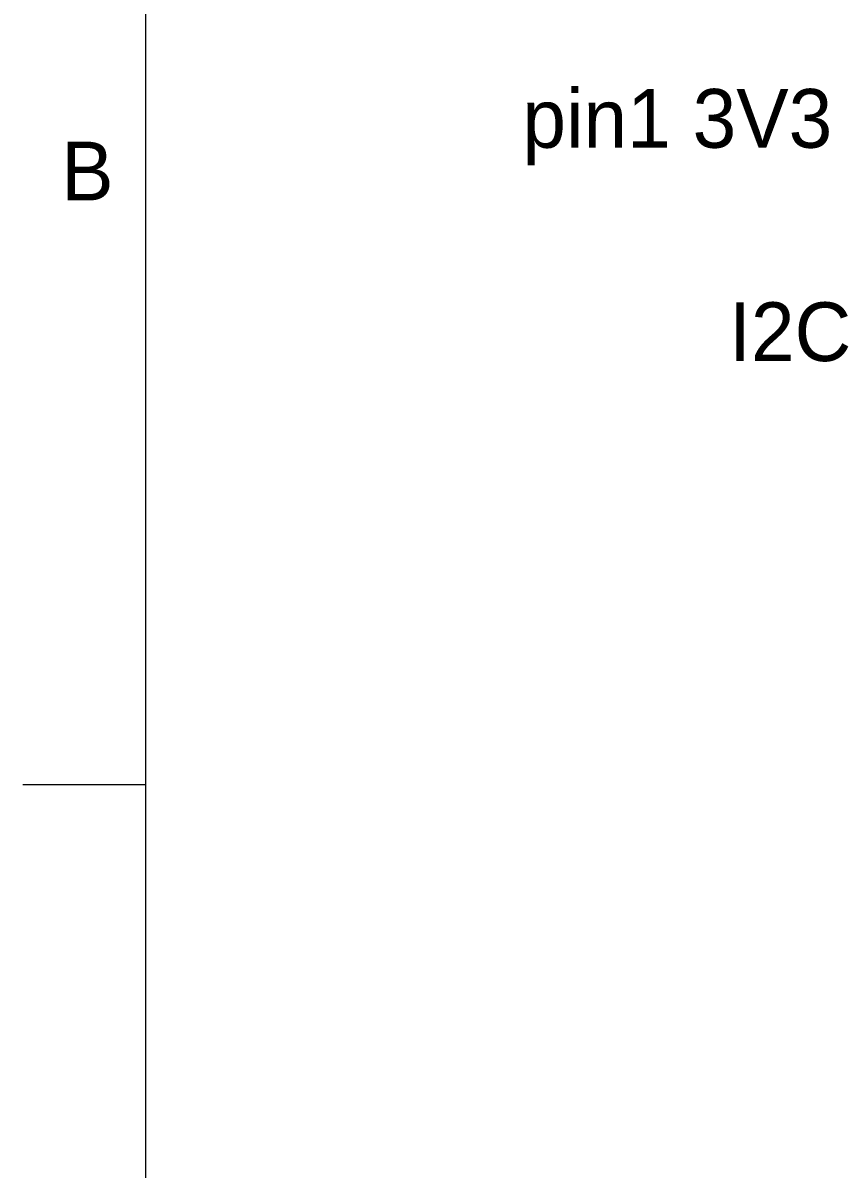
# Model space of a CAD drawing. Header units: millimetres. Extents: x 15 to 205, y 5 to 292.
# Drawn here: x 15 to 48.5, y 182.86 to 229.53 of the extents above; entities that cross this region are included whole.
import ezdxf

# ---------------------------------------------------------------- set-up
doc = ezdxf.new("R2010")
doc.units = ezdxf.units.MM
doc.layers.add('Annotations', color=7, linetype='Continuous')
doc.layers.add('Border', color=7, linetype='Continuous')
doc.styles.add('Shapr0', font='txt', dxfattribs={"height": 2.3925})

msp = doc.modelspace()

# ---------------------------------------------------------------- linework, layer by layer
at = {"layer": 'Border', "linetype": 'Continuous', "lineweight": 15}
for p, q in [((20, 287), (20, 10)), ((20, 198.5), (15, 198.5))]:
    msp.add_line(p, q, dxfattribs=at)

# ---------------------------------------------------------------- texts
at = {"layer": 'Annotations', "linetype": 'Continuous', "lineweight": 15, "char_height": 1.79438, "width": 84.66672, "attachment_point": 4}
for s, insert in [('{\\fSF-Mono-Regular-Extended.ttf|b0|i0|c0|p0;\\H1.333333x;pin1 3V3}', (35.351, 225.283)), ('{\\fSF-Mono-Regular-Extended.ttf|b0|i0|c0|p0;\\H1.333333x;I2C3 SDA}', (43.775, 216.94))]:
    msp.add_mtext(s, dxfattribs=dict(at, insert=insert))
at = {"layer": 'Border', "linetype": 'Continuous', "lineweight": 15, "insert": (18.696, 223.5), "char_height": 2.393, "width": 2.3925, "attachment_point": 6, "style": 'Shapr0'}
msp.add_mtext('B', dxfattribs=at)

doc.saveas('drawing.dxf')
